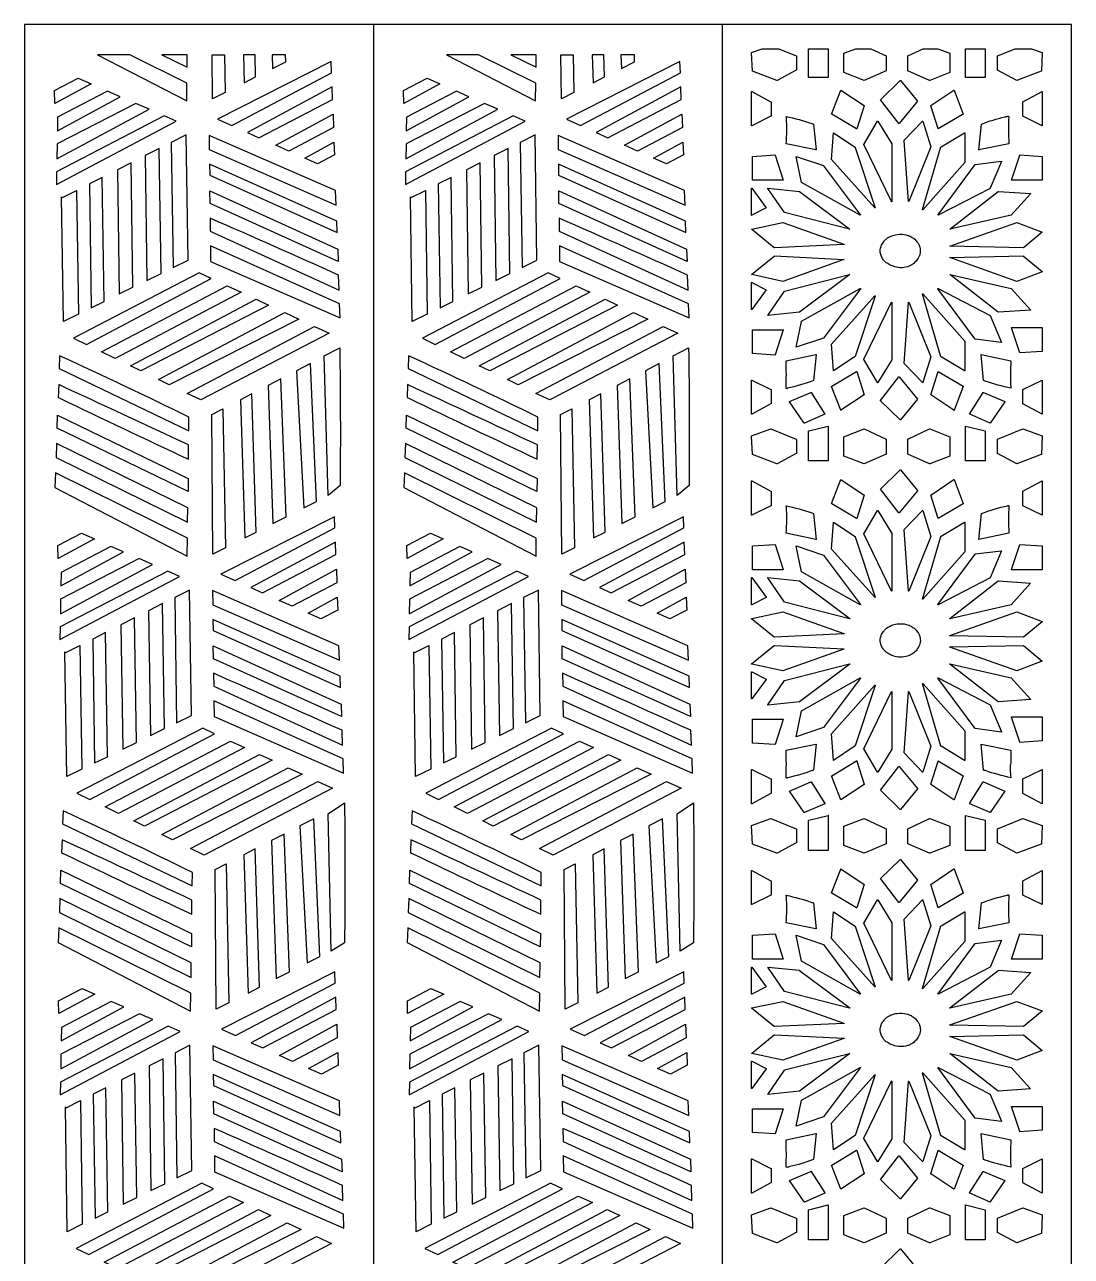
# Model space of a CAD drawing. Header units: millimetres. Extents: x -145 to 725, y -1000 to 1000.
# Drawn here: x -145 to 725, y -24 to 1000 of the extents above; entities that cross this region are included whole.
import ezdxf

# ---------------------------------------------------------------- set-up
doc = ezdxf.new("R2010")
doc.units = ezdxf.units.MM
doc.layers.add('Image', color=70, linetype='Continuous')

msp = doc.modelspace()

# ---------------------------------------------------------------- linework, layer by layer
at = {"layer": 'Image'}
for p, q in [((145, 1000), (145, -1000)), ((435, -1000), (435, 1000))]:
    msp.add_line(p, q, dxfattribs=at)
for points in [[(435, 1000), (145, 1000), (-145, 1000), (-145, -1000), (145, -1000), (435, -1000), (725, -1000), (725, 1000)], [(-84.5, 975), (-10.3, 936.6), (-10.1, 951.4), (-57.7, 975)], [(-30.9, 975), (-9.9, 964.7), (-9.8, 975)], [(10.8, 975), (21, 975), (21.6, 943.5), (11.1, 938.2)], [(36.8, 975), (37.6, 951.7), (47, 956.5), (46.5, 975)], [(60.6, 975), (61, 963.6), (72, 969.2), (71.8, 975)], [(205.5, 975), (279.7, 936.6), (279.9, 951.4), (232.3, 975)], [(259.1, 975), (280.1, 964.7), (280.2, 975)], [(300.8, 975), (311, 975), (311.6, 943.5), (301.1, 938.2)], [(326.8, 975), (327.6, 951.7), (337, 956.5), (336.5, 975)], [(350.6, 975), (351, 963.6), (362, 969.2), (361.8, 975)], [(459.2, 976.8), (459.2, 976.8)], [(496.5, 973.9), (496.5, 973.9)], [(536, 976.2), (536, 976.2)], [(624.1, 976.1), (624.1, 976.1)], [(663.6, 974), (663.6, 974)], [(700.8, 976.7), (700.8, 976.7)], [(110.1, 959.9), (109.7, 969.3), (15.4, 921.5), (27.1, 916.2)], [(400.1, 959.9), (399.7, 969.3), (305.4, 921.5), (317.1, 916.2)], [(-120.1, 945.3), (-100.5, 955.5), (-89.8, 950.9), (-119.9, 934.5)], [(169.9, 945.3), (189.5, 955.5), (200.2, 950.9), (170.1, 934.5)], [(459.9, 961.4), (459.9, 961.4)], [(480.3, 953.6), (480.3, 953.6)], [(535.9, 960.1), (535.9, 960.1)], [(589, 961.7), (589, 961.7)], [(624, 960.1), (624, 960.1)], [(679.6, 953.6), (679.6, 953.6)], [(700, 961.3), (700, 961.3)], [(-76.1, 944.7), (-117.6, 923.1), (-117.8, 911.8), (-65.7, 940.1)], [(49.7, 906), (110.8, 937.9), (110.5, 948.2), (40.1, 910.4)], [(213.9, 944.7), (172.4, 923.1), (172.2, 911.8), (224.3, 940.1)], [(339.7, 906), (400.8, 937.9), (400.5, 948.2), (330.1, 910.4)], [(-52.7, 934.4), (-118, 900.8), (-118.2, 888.5), (-41.6, 929.6)], [(237.3, 934.4), (172, 900.8), (171.8, 888.5), (248.4, 929.6)], [(-28.9, 924.1), (-118.4, 877.6), (-118.5, 867.1), (-19, 919.7)], [(74.5, 894.9), (63.7, 899.8), (111.3, 925.7), (111.7, 914.4)], [(261.1, 924.1), (171.6, 877.6), (171.5, 867.1), (271, 919.7)], [(364.5, 894.9), (353.7, 899.8), (401.3, 925.7), (401.7, 914.4)], [(-21.6, 798), (-9.2, 804.1), (-10.8, 908.3), (-23.2, 902)], [(113.9, 849.9), (113.4, 862.1), (8.4, 907.8), (8.5, 896.1)], [(112.5, 891.7), (98.5, 884.4), (87.8, 889.1), (112.1, 902.3)], [(268.4, 798), (280.8, 804.1), (279.2, 908.3), (266.8, 902)], [(403.9, 849.9), (403.4, 862.1), (298.4, 907.8), (298.5, 896.1)], [(402.5, 891.7), (388.5, 884.4), (377.8, 889.1), (402.1, 902.3)], [(-43.3, 787.4), (-31.6, 793.1), (-33.1, 897), (-44.8, 891.1)], [(246.7, 787.4), (258.4, 793.1), (256.9, 897), (245.2, 891.1)], [(-66.3, 776.1), (-55, 781.7), (-56.5, 885.2), (-67.8, 879.4)], [(8.7, 884), (8.8, 874.8), (114.7, 827.3), (114.4, 836.6)], [(223.7, 776.1), (235, 781.7), (233.5, 885.2), (222.2, 879.4)], [(298.7, 884), (298.8, 874.8), (404.7, 827.3), (404.4, 836.6)], [(-89.7, 764.6), (-79, 769.8), (-80.6, 873), (-91.2, 867.6)], [(200.3, 764.6), (211, 769.8), (209.4, 873), (198.8, 867.6)], [(-114.2, 856), (-101.8, 862.2), (-100.3, 759.4), (-112.8, 753.3), (-114.3, 856.9)], [(115.2, 813.4), (115.6, 803.1), (9.1, 851.2), (8.9, 861.9)], [(175.8, 856), (188.2, 862.2), (189.7, 759.4), (177.2, 753.3), (175.7, 856.9)], [(405.2, 813.4), (405.6, 803.1), (299.1, 851.2), (298.9, 861.9)], [(117.2, 756.2), (116.8, 767.9), (9.5, 816.2), (9.6, 803.2)], [(407.2, 756.2), (406.8, 767.9), (299.5, 816.2), (299.6, 803.2)], [(10.1, 789), (0.2, 793.6), (-104.3, 739.4), (-93.7, 734.2)], [(300.1, 789), (290.2, 793.6), (185.7, 739.4), (196.3, 734.2)], [(-81, 728), (23.3, 782.8), (34.9, 777.5), (-69.8, 722.6)], [(209, 728), (313.3, 782.8), (324.9, 777.5), (220.2, 722.6)], [(-57.1, 716.4), (47.4, 771.7), (57.7, 766.9), (-48.3, 712.2)], [(232.9, 716.4), (337.4, 771.7), (347.7, 766.9), (241.7, 712.2)], [(-33.7, 705.1), (71.2, 760.6), (82.9, 755.2), (-24.8, 700.7)], [(256.3, 705.1), (361.2, 760.6), (372.9, 755.2), (265.2, 700.7)], [(-10, 693.5), (95.8, 749.2), (108, 743.5), (1.4, 688)], [(280, 693.5), (385.8, 749.2), (398, 743.5), (291.4, 688)], [(87, 598.3), (97.5, 603.7), (92.5, 718.2), (81, 712.2)], [(377, 598.3), (387.5, 603.7), (382.5, 718.2), (371, 712.2)], [(68, 705.5), (57.4, 700.1), (61.4, 585.3), (72.4, 590.9)], [(358, 705.5), (347.4, 700.1), (351.4, 585.3), (362.4, 590.9)], [(37.9, 573.3), (47.4, 578.2), (43.9, 693.1), (34.3, 688.2)], [(327.9, 573.3), (337.4, 578.2), (333.9, 693.1), (324.3, 688.2)], [(-99.8, 681.7), (-99.7, 681.6)], [(21.9, 565.2), (11.5, 559.9), (10.5, 675.9), (19.8, 680.7)], [(190.2, 681.7), (190.3, 681.6)], [(311.9, 565.2), (301.5, 559.9), (300.5, 675.9), (309.8, 680.7)], [(-9.1, 622.8), (-9.2, 611.8), (-118, 664.5), (-117.6, 675.5)], [(280.9, 622.8), (280.8, 611.8), (172, 664.5), (172.4, 675.5)], [(-118.5, 651.9), (-118.9, 640.3), (-9.5, 586.3), (-9.4, 598.4)], [(171.5, 651.9), (171.1, 640.3), (280.5, 586.3), (280.6, 598.4)], [(-119.4, 627.5), (-119.8, 615.2), (-9.9, 558.2), (-9.7, 573.1)], [(170.6, 627.5), (170.2, 615.2), (280.1, 558.2), (280.3, 573.1)], [(112.9, 581.6), (112.5, 590.9), (18.2, 543.2), (29.9, 537.9)], [(402.9, 581.6), (402.5, 590.9), (308.2, 543.2), (319.9, 537.9)], [(-117.3, 567), (-97.6, 577.2), (-87, 572.5), (-117.1, 556.2)], [(172.7, 567), (192.4, 577.2), (203, 572.5), (172.9, 556.2)], [(-73.3, 566.3), (-114.7, 544.7), (-114.9, 533.5), (-62.9, 561.8)], [(52.6, 527.7), (113.7, 559.6), (113.3, 569.9), (42.9, 532.1)], [(216.7, 566.3), (175.3, 544.7), (175.1, 533.5), (227.1, 561.8)], [(342.6, 527.7), (403.7, 559.6), (403.3, 569.9), (332.9, 532.1)], [(-49.9, 556.1), (-115.1, 522.5), (-115.3, 510.2), (-38.8, 551.3)], [(240.1, 556.1), (174.9, 522.5), (174.7, 510.2), (251.2, 551.3)], [(-26, 545.7), (-115.5, 499.3), (-115.7, 488.8), (-16.2, 541.4)], [(77.3, 516.6), (66.5, 521.4), (114.1, 547.4), (114.5, 536.1)], [(264, 545.7), (174.5, 499.3), (174.3, 488.8), (273.8, 541.4)], [(367.3, 516.6), (356.5, 521.4), (404.1, 547.4), (404.5, 536.1)], [(-18.8, 419.7), (-6.4, 425.8), (-7.9, 530), (-20.3, 523.7)], [(116.8, 471.6), (116.2, 483.7), (11.2, 529.5), (11.3, 517.8)], [(115.3, 513.4), (101.3, 506.1), (90.7, 510.7), (114.9, 524)], [(271.2, 419.7), (283.6, 425.8), (282.1, 530), (269.7, 523.7)], [(406.8, 471.6), (406.2, 483.7), (301.2, 529.5), (301.3, 517.8)], [(405.3, 513.4), (391.3, 506.1), (380.7, 510.7), (404.9, 524)], [(-40.4, 409.1), (-28.7, 414.8), (-30.3, 518.7), (-42, 512.8)], [(249.6, 409.1), (261.3, 414.8), (259.7, 518.7), (248, 512.8)], [(-63.5, 397.8), (-52.1, 403.3), (-53.6, 506.9), (-65, 501.1)], [(11.5, 505.6), (11.6, 496.4), (117.6, 449), (117.2, 458.3)], [(226.5, 397.8), (237.9, 403.3), (236.4, 506.9), (225, 501.1)], [(301.5, 505.6), (301.6, 496.4), (407.6, 449), (407.2, 458.3)], [(-86.9, 386.3), (-76.2, 391.5), (-77.7, 494.7), (-88.4, 489.3)], [(203.1, 386.3), (213.8, 391.5), (212.3, 494.7), (201.6, 489.3)], [(-111.3, 477.7), (-99, 483.9), (-97.5, 381.1), (-110, 375), (-111.5, 478.6)], [(118, 435.1), (118.4, 424.8), (11.9, 472.9), (11.7, 483.5)], [(178.7, 477.7), (191, 483.9), (192.5, 381.1), (180, 375), (178.5, 478.6)], [(408, 435.1), (408.4, 424.8), (301.9, 472.9), (301.7, 483.5)], [(120.1, 377.9), (119.7, 389.6), (12.3, 437.9), (12.5, 424.9)], [(410.1, 377.9), (409.7, 389.6), (302.3, 437.9), (302.5, 424.9)], [(12.9, 410.6), (3, 415.2), (-101.5, 361.1), (-90.9, 355.9)], [(302.9, 410.6), (293, 415.2), (188.5, 361.1), (199.1, 355.9)], [(-78.1, 349.7), (26.1, 404.5), (37.7, 399.1), (-67, 344.3)], [(211.9, 349.7), (316.1, 404.5), (327.7, 399.1), (223, 344.3)], [(-54.2, 338.1), (50.2, 393.4), (60.6, 388.5), (-45.5, 333.8)], [(235.8, 338.1), (340.2, 393.4), (350.6, 388.5), (244.5, 333.8)], [(-30.9, 326.7), (74, 382.3), (85.7, 376.9), (-22, 322.4)], [(259.1, 326.7), (364, 382.3), (375.7, 376.9), (268, 322.4)], [(-7.1, 315.2), (98.6, 370.9), (110.8, 365.2), (4.2, 309.7)], [(282.9, 315.2), (388.6, 370.9), (400.8, 365.2), (294.2, 309.7)], [(89.8, 220), (100.4, 225.4), (95.3, 339.8), (83.8, 333.9)], [(379.8, 220), (390.4, 225.4), (385.3, 339.8), (373.8, 333.9)], [(70.8, 327.2), (60.2, 321.8), (64.2, 207), (75.2, 212.6)], [(360.8, 327.2), (350.2, 321.8), (354.2, 207), (365.2, 212.6)], [(40.7, 195), (50.2, 199.8), (46.7, 314.8), (37.2, 309.9)], [(330.7, 195), (340.2, 199.8), (336.7, 314.8), (327.2, 309.9)], [(-6.2, 244.5), (-6.4, 233.5), (-115.2, 286.2), (-114.8, 297.2)], [(-96.9, 303.4), (-96.8, 303.3)], [(24.8, 186.9), (14.3, 181.6), (13.3, 297.6), (22.6, 302.4)], [(283.8, 244.5), (283.6, 233.5), (174.8, 286.2), (175.2, 297.2)], [(193.1, 303.4), (193.2, 303.3)], [(314.8, 186.9), (304.3, 181.6), (303.3, 297.6), (312.6, 302.4)], [(-115.7, 273.6), (-116.1, 262), (-6.7, 208), (-6.6, 220.1)], [(174.3, 273.6), (173.9, 262), (283.3, 208), (283.4, 220.1)], [(-116.6, 249.1), (-117, 236.9), (-7.1, 179.9), (-6.9, 194.8)], [(173.4, 249.1), (173, 236.9), (282.9, 179.9), (283.1, 194.8)], [(113.2, 203.2), (112.9, 212.6), (18.5, 164.9), (30.3, 159.6)], [(403.2, 203.2), (402.9, 212.6), (308.5, 164.9), (320.3, 159.6)], [(-116.9, 188.6), (-97.3, 198.9), (-86.7, 194.2), (-116.7, 177.9)], [(173.1, 188.6), (192.7, 198.9), (203.3, 194.2), (173.3, 177.9)], [(-73, 188), (-114.4, 166.4), (-114.6, 155.2), (-62.5, 183.5)], [(52.9, 149.4), (114, 181.3), (113.7, 191.5), (43.3, 153.7)], [(217, 188), (175.6, 166.4), (175.4, 155.2), (227.5, 183.5)], [(342.9, 149.4), (404, 181.3), (403.7, 191.5), (333.3, 153.7)], [(-49.5, 177.8), (-114.8, 144.2), (-115, 131.9), (-38.4, 172.9)], [(240.5, 177.8), (175.2, 144.2), (175, 131.9), (251.6, 172.9)], [(-25.7, 167.4), (-115.2, 121), (-115.4, 110.5), (-15.8, 163.1)], [(77.6, 138.2), (66.9, 143.1), (114.4, 169.1), (114.8, 157.8)], [(264.3, 167.4), (174.8, 121), (174.6, 110.5), (274.2, 163.1)], [(367.6, 138.2), (356.9, 143.1), (404.4, 169.1), (404.8, 157.8)], [(-18.4, 41.4), (-6, 47.4), (-7.6, 151.7), (-20, 145.4)], [(117.1, 93.3), (116.6, 105.4), (11.5, 151.2), (11.7, 139.4)], [(115.6, 135.1), (101.7, 127.7), (91, 132.4), (115.3, 145.6)], [(271.6, 41.4), (284, 47.4), (282.4, 151.7), (270, 145.4)], [(407.1, 93.3), (406.6, 105.4), (301.5, 151.2), (301.7, 139.4)], [(405.6, 135.1), (391.7, 127.7), (381, 132.4), (405.3, 145.6)], [(-40.1, 30.8), (-28.4, 36.5), (-29.9, 140.4), (-41.6, 134.4)], [(249.9, 30.8), (261.6, 36.5), (260.1, 140.4), (248.4, 134.4)], [(-63.1, 19.5), (-51.8, 25), (-53.3, 128.5), (-64.6, 122.8)], [(11.8, 127.3), (12, 118.1), (117.9, 70.6), (117.6, 80)], [(226.9, 19.5), (238.2, 25), (236.7, 128.5), (225.4, 122.8)], [(301.8, 127.3), (302, 118.1), (407.9, 70.6), (407.6, 80)], [(-86.5, 8), (-75.9, 13.2), (-77.4, 116.3), (-88, 111)], [(203.5, 8), (214.1, 13.2), (212.6, 116.3), (202, 111)], [(-111, 99.3), (-98.6, 105.6), (-97.1, 2.8), (-109.6, -3.4), (-111.1, 100.3)], [(118.4, 56.8), (118.8, 46.5), (12.2, 94.6), (12.1, 105.2)], [(179, 99.3), (191.4, 105.6), (192.9, 2.8), (180.4, -3.4), (178.9, 100.3)], [(408.4, 56.8), (408.8, 46.5), (302.2, 94.6), (302.1, 105.2)], [(120.4, -0.5), (120, 11.2), (12.7, 59.6), (12.8, 46.5)], [(410.4, -0.5), (410, 11.2), (302.7, 59.6), (302.8, 46.5)], [(12.1, 32.3), (2.2, 36.9), (-102.3, -17.3), (-91.7, -22.4)], [(302.1, 32.3), (292.2, 36.9), (187.7, -17.3), (198.3, -22.4)], [(-79, -28.6), (25.2, 26.2), (36.9, 20.8), (-67.8, -34)], [(211, -28.6), (315.2, 26.2), (326.9, 20.8), (222.2, -34)], [(-55.1, -40.2), (49.3, 15), (59.7, 10.2), (-46.4, -44.5)], [(234.9, -40.2), (339.3, 15), (349.7, 10.2), (243.6, -44.5)], [(-31.8, -51.6), (73.2, 4), (84.8, -1.5), (-22.8, -55.9)], [(258.2, -51.6), (363.2, 4), (374.8, -1.5), (267.2, -55.9)], [(-8, -63.1), (97.7, -7.4), (110, -13.1), (3.3, -68.7)], [(282, -63.1), (387.7, -7.4), (400, -13.1), (293.3, -68.7)]]:
    msp.add_lwpolyline(points, close=True, dxfattribs=at)
for points in [[(480.3, 953.6), (460, 961.3, -0.319163), (459.9, 961.4), (459.2, 976.7, -0.301789), (459.2, 976.8), (468, 980), (481.8, 980), (496.4, 974, -0.324955), (496.5, 973.9), (496.5, 962.3, -0.263614), (496.4, 962.2), (480.4, 953.6)], [(506.7, 956.1, -0.278165), (506.6, 956.1, -0.126205), (506.6, 956.2), (506.6, 980), (523, 980), (523, 956.2, -0.361163), (522.9, 956.1)], [(571, 973.9), (571, 961.7, -0.277286), (571, 961.6), (552.8, 953.6), (552.7, 953.6), (536, 960.1, -0.331011), (535.9, 960.1), (535.9, 976.1, -0.284318), (536, 976.2), (545.9, 980), (558.3, 980), (571, 974)], [(571, 974, -0.048061), (571, 974, -0.047154), (571, 974, -0.049806), (571, 974, -0.056352), (571, 974, -0.079296), (571, 973.9), (571, 973.9)], [(589, 961.7), (589, 973.9, -0.269904), (589, 974), (601.7, 980), (614.1, 980), (624, 976.2, -0.331011), (624.1, 976.1), (624.1, 960.1, -0.284318), (624, 960.1), (607.3, 953.6), (607.2, 953.6), (589, 961.6)], [(637.1, 956.1, -0.278165), (637, 956.1, -0.126205), (637, 956.2), (637, 980), (653.4, 980), (653.4, 956.2, -0.361163), (653.3, 956.1)], [(663.5, 962.3), (663.5, 973.9, -0.281307), (663.6, 974), (678.2, 980), (692, 980), (700.8, 976.8, -0.351144), (700.8, 976.7), (700.1, 961.4, -0.275752), (700, 961.3), (679.7, 953.6), (679.6, 953.6), (663.6, 962.2)], [(566.3, 937.6), (582.8, 953.6, -0.435072), (582.9, 953.6), (597.2, 936.4, -0.364864), (597.2, 936.3), (581.8, 917.9, -0.459084), (581.7, 917.9), (566.3, 937.5, -0.385252)], [(663.6, 962.2, -0.045247), (663.6, 962.2, -0.047808), (663.5, 962.2, -0.05045), (663.5, 962.3, -0.056906), (663.5, 962.3, -0.070016), (663.5, 962.3)], [(475.4, 935.7), (475.4, 923.8, -0.268212), (475.3, 923.8), (459.3, 916, -0.341154), (459.2, 916, -0.208315), (459.2, 916.1), (459.2, 944.3, -0.390005), (459.3, 944.4, -0.076348), (459.3, 944.4), (475.3, 935.8, -0.291202)], [(533.5, 945.6), (552.8, 932.7, -0.354317), (552.8, 932.6), (546.7, 913.3, -0.435093), (546.5, 913.3), (525.8, 925.5, -0.388341), (525.7, 925.6), (533.3, 945.6, -0.443492)], [(635.1, 925.5), (614.4, 913.3, -0.363873), (614.3, 913.3, -0.100889), (614.2, 913.3), (608.1, 932.6, -0.319753), (608.1, 932.7), (627.4, 945.6, -0.360598), (627.5, 945.6, -0.105389), (627.6, 945.6), (635.2, 925.6, -0.353843)], [(684.6, 923.8), (684.6, 935.7, -0.26013), (684.7, 935.8), (700.7, 944.4, -0.337115), (700.8, 944.4, -0.224277), (700.8, 944.3), (700.8, 916.1, -0.389397), (700.7, 916, -0.065958), (700.7, 916), (684.7, 923.8, -0.306925)], [(487.9, 923.7, -0.031108), (509.2, 917.9, -0.002057), (510.6, 917.4, -0.321328), (510.7, 917.3), (512.8, 895.9, -0.393532), (512.7, 895.8), (512.7, 895.8), (488, 901, 0.042185), (488.1, 922.8, 0.137367)], [(672.9, 901), (648.2, 895.8, -0.367825), (648.1, 895.8, -0.158503), (648.1, 895.9), (650.2, 917.3, -0.03988), (669.8, 923.3, -0.004937), (672.3, 923.9, -0.195089), (672.8, 923.7, -0.104268), (672.9, 923.6, -0.254484), (672.9, 923.3, 0.013596), (673, 901.1, -0.334876)], [(564.1, 919.8), (575.7, 900.8, -0.140421), (575.8, 900.8), (575.8, 852.9, -0.776467), (575.5, 852.9), (552.6, 900.4, -0.249426), (552.6, 900.5), (563.9, 919.8, -0.544222)], [(589.7, 852.9), (586.1, 903.8, -0.213473), (586.1, 903.9), (601.4, 919.8, -0.58351), (601.6, 919.8), (601.6, 919.8), (608.1, 898.3, -0.171915), (608.1, 898.3), (589.9, 852.9, -0.542218), (589.7, 852.9, -0.146566)], [(527.3, 910), (545.2, 898.1, -0.168051), (545.2, 898), (561.9, 847.8, -0.688281), (561.7, 847.7), (525.7, 887.8, -0.204054), (525.7, 887.9), (527.2, 910, -0.51677)], [(601.3, 846.2), (616.6, 898.3, -0.189507), (616.7, 898.4), (636.3, 910, -0.454024), (636.5, 910, -0.118573), (636.5, 910), (636.5, 885.4, -0.183816), (636.5, 885.4), (601.5, 846.1, -0.553764), (601.3, 846.2, -0.20786)], [(459.9, 870.7), (459.9, 890.3, -0.348082), (460, 890.4), (478.5, 891.7, -0.326372), (478.7, 891.6), (478.7, 891.6), (485.6, 870.8, -0.377277), (485.5, 870.6, -0.057318), (485.5, 870.6), (460, 870.6, -0.333844), (459.9, 870.7, -0.087285)], [(675.2, 870.8), (682.1, 891.6, -0.303536), (682.2, 891.7), (700.7, 890.4, -0.267642), (700.8, 890.4, -0.120971), (700.8, 890.3), (700.8, 870.7, -0.355753), (700.7, 870.6), (700.7, 870.6), (675.3, 870.6, -0.335937), (675.2, 870.7, -0.179979)], [(549.4, 841.5), (500.7, 868.8, -0.22772), (500.6, 868.9), (496.3, 890.3, -0.488385), (496.4, 890.4), (519, 882.8, -0.151999), (519, 882.7), (549.6, 841.7, -0.49437), (549.5, 841.5, -0.128004)], [(614.1, 841.7), (645, 883.7, -0.198653), (645.1, 883.7), (666.9, 886.5, -0.407113), (667, 886.4, -0.162857), (667, 886.3), (657.6, 864, -0.16679), (657.5, 863.9), (614.2, 841.5, -0.46922), (614.1, 841.6, -0.288409)], [(471.2, 847.7), (459.3, 841.5, -0.355388), (459.2, 841.5, -0.237638), (459.2, 841.6), (459.2, 864, -0.365916), (459.3, 864.1, -0.27671), (459.4, 864), (471.2, 847.8, -0.438596)], [(499, 861.3), (540.8, 830, -0.597002), (540.8, 829.9, -0.107698), (540.7, 829.9), (486.5, 843.7, -0.190933), (486.5, 843.7), (472.6, 863.9, -0.542452), (472.7, 864.1), (472.7, 864.1), (498.9, 861.3, -0.134841)], [(664.4, 861.3), (690.9, 859.5, -0.515323), (691, 859.4, -0.116495), (691, 859.3), (675, 841.5, -0.15123), (674.9, 841.5), (624, 829.9, -0.466255), (623.9, 829.9, -0.271127), (623.9, 830), (664.3, 861.3, -0.179098)], [(9.2, 839.1), (9.3, 828.4), (116.4, 779.4), (116, 791.8, 0.002764)], [(299.2, 839.1), (299.3, 828.4), (406.4, 779.4), (406, 791.8, 0.002764)], [(485.1, 835.6), (536, 817.5, -0.788219), (536, 817.3), (536, 817.3), (478.2, 814.5, -0.188634), (478.1, 814.6), (459.2, 829.9, -0.609808), (459.3, 830.1), (485.1, 835.6, -0.137896)], [(685.1, 814.5), (624, 815.8, -0.559991), (623.9, 815.9, -0.218751), (624, 815.9), (679.6, 835.6, -0.175926), (679.7, 835.6), (700.8, 827.6, -0.612357), (700.8, 827.4), (685.2, 814.6, -0.173251)], [(582.8, 797.9, -0.068165), (576.8, 799.1, -0.018332), (575.2, 799.7, -0.056741), (571.8, 801.6, -0.023658), (570.5, 802.6, -0.064014), (568.5, 804.8, -0.041877), (567.7, 806.4, -0.07775), (566.4, 809.7, -0.133544), (566.8, 815.7, -0.025756), (567.3, 816.8, -0.061012), (569.3, 819.9, -0.044453), (571.4, 822, -0.072767), (575.3, 824.3, -0.06443), (580.2, 825.6, -0.092176), (587.8, 825.2, -0.035694), (590.1, 824.4, -0.058051), (593.3, 822.7, -0.036229), (594.8, 821.6, -0.061687), (597.2, 818.8, -0.044168), (598.4, 816.8, -0.08405), (599.4, 813, -0.113781), (598.8, 807.9, -0.022101), (598.3, 806.9, -0.070272), (595.9, 803.3, -0.023478), (594.7, 802.2, -0.071074), (591.4, 799.8, -0.042337), (588.8, 798.8, -0.075667)], [(478.2, 807.7), (536, 804.9, -0.563864), (536.1, 804.8, -0.208401), (536, 804.7), (485.1, 786.6, -0.137808), (485.1, 786.6), (459.3, 792.2, -0.69256), (459.2, 792.3), (478.1, 807.6, -0.178487)], [(679.6, 786.6), (624, 806.3, -0.789034), (624, 806.4), (624, 806.4), (685.1, 807.7, -0.184087), (685.2, 807.6), (700.8, 794.8, -0.562993), (700.8, 794.6), (679.7, 786.6, -0.175567)], [(472.6, 758.3), (486.5, 778.5, -0.174424), (486.5, 778.5), (540.7, 792.3, -0.467644), (540.8, 792.3, -0.281396), (540.8, 792.2), (499, 760.9, -0.134059), (498.9, 760.9), (472.7, 758.1, -0.493192), (472.6, 758.2, -0.142088)], [(664.3, 760.9), (623.9, 792.2, -0.589798), (624, 792.3, -0.101883), (624, 792.3), (674.9, 780.7, -0.16203), (675, 780.7), (691, 762.9, -0.563857), (690.9, 762.7), (690.9, 762.7), (664.4, 760.9, -0.186951)], [(471.2, 779.5), (459.4, 763.2, -0.449434), (459.2, 763.2, -0.236569), (459.2, 763.3), (459.2, 785.7, -0.35362), (459.3, 785.8, -0.115889), (459.3, 785.7), (471.2, 779.6, -0.489108)], [(519, 739.4), (496.4, 731.8, -0.398415), (496.3, 731.8, -0.165448), (496.3, 731.9), (500.6, 753.3, -0.210051), (500.7, 753.4), (549.4, 780.7, -0.489452), (549.6, 780.6, -0.283356), (549.6, 780.5), (519, 739.5, -0.15133)], [(614.2, 780.7), (657.5, 758.3, -0.184005), (657.6, 758.3), (667, 735.9, -0.463848), (666.9, 735.7), (666.9, 735.7), (645.1, 738.5, -0.210212), (645, 738.6), (614.1, 780.5, -0.488861), (614.2, 780.7, -0.151499)], [(545.2, 724.1), (527.3, 712.2, -0.435981), (527.2, 712.2), (527.2, 712.2), (525.7, 734.3, -0.203097), (525.7, 734.4), (561.7, 774.5, -0.542639), (561.9, 774.5, -0.222525), (561.9, 774.4), (545.2, 724.2, -0.164766)], [(575.7, 721.4), (564.1, 702.4, -0.546928), (563.9, 702.4), (552.6, 721.7, -0.251812), (552.6, 721.8), (575.5, 769.3, -0.547032), (575.7, 769.3, -0.140992), (575.8, 769.3), (575.8, 721.4, -0.136754)], [(601.4, 702.4), (586.1, 718.3, -0.220154), (586.1, 718.4), (589.7, 769.3, -0.799484), (589.9, 769.3), (608.1, 723.9, -0.172409), (608.1, 723.9), (601.6, 702.4, -0.524674)], [(616.6, 723.9), (601.3, 776, -0.686974), (601.5, 776.1), (636.5, 736.8, -0.186194), (636.5, 736.8), (636.5, 712.2, -0.512393), (636.3, 712.2), (616.7, 723.8, -0.19074)], [(682.1, 727.2), (675.2, 748.1, -0.377277), (675.2, 748.2, -0.057317), (675.3, 748.2), (700.7, 748.2, -0.333845), (700.8, 748.1, -0.087285), (700.8, 748.1), (700.8, 728.5, -0.348081), (700.7, 728.4), (682.2, 727.2, -0.326372), (682.1, 727.2)], [(485.6, 746.2), (478.7, 725.4, -0.303535), (478.5, 725.3), (460, 726.5, -0.267641), (459.9, 726.6, -0.120972), (459.9, 726.6), (459.9, 746.3, -0.355753), (460, 746.4), (460, 746.4), (485.5, 746.4, -0.335937), (485.6, 746.3, -0.179979)], [(116.9, 731.3, -0.005959), (117.2, 616.9), (107.4, 608.7), (103.9, 724.6)], [(406.9, 731.3, -0.005959), (407.2, 616.9), (397.4, 608.7), (393.9, 724.6)], [(-115.9, 724.7), (-116.2, 714.1), (-8.5, 662.4), (-8.4, 673.7, 0.007108)], [(174.1, 724.7), (173.8, 714.1), (281.5, 662.4), (281.6, 673.7, 0.007108)], [(488, 720.5), (512.7, 725.7, -0.369619), (512.8, 725.7, -0.157008), (512.8, 725.6), (510.7, 704.1, -0.039301), (488.9, 697.7), (488.9, 697.7, -0.214847), (488.5, 697.4, -0.191852), (488, 697.5, -0.151675), (487.9, 697.7, 0.017088), (487.9, 720.4, -0.334671)], [(674.8, 697.8, -0.031047), (653.4, 703.6, -0.001987), (652.1, 704.1, -0.321323), (652.1, 704.1), (649.9, 725.6, -0.393552), (650, 725.7), (650, 725.7), (674.8, 720.5, 0.040599), (674.7, 698.6, 0.122108)], [(546.7, 711.6), (552.8, 692.3, -0.319754), (552.8, 692.2), (533.5, 679.4, -0.360598), (533.4, 679.4, -0.105387), (533.3, 679.4), (525.7, 699.3, -0.353842), (525.8, 699.4), (546.5, 711.7, -0.363873), (546.6, 711.7, -0.100891)], [(566.3, 687.5), (581.7, 707.1, -0.456141), (581.8, 707.1), (597.2, 688.7, -0.365015), (597.2, 688.6), (582.9, 671.4, -0.424435), (582.8, 671.4), (566.3, 687.3, -0.3941)], [(627.4, 679.4), (608.1, 692.2, -0.354318), (608.1, 692.3), (614.2, 711.6, -0.435095), (614.4, 711.7), (635.1, 699.4, -0.38834), (635.2, 699.3), (627.6, 679.4, -0.443489)], [(-115.7, 689.4, 0.003194), (-8.9, 638.8), (-8.7, 650.6, 0.000869), (-116.7, 700.8), (-117.1, 690.1)], [(174.3, 689.4, 0.003194), (281.1, 638.8), (281.3, 650.6, 0.000869), (173.3, 700.8), (172.9, 690.1)], [(475.4, 696.7), (475.4, 684.8, -0.26013), (475.3, 684.8), (459.3, 676.2, -0.337115), (459.2, 676.2, -0.224277), (459.2, 676.3), (459.2, 704.5, -0.389397), (459.3, 704.6, -0.065958), (459.3, 704.5), (475.3, 696.8, -0.306925)], [(684.6, 684.8), (684.6, 696.7, -0.268212), (684.7, 696.8), (700.7, 704.5, -0.341154), (700.8, 704.5, -0.208315), (700.8, 704.5), (700.8, 676.3, -0.390005), (700.7, 676.2, -0.076348), (700.7, 676.2), (684.7, 684.8, -0.291202)], [(508.7, 694.2), (520, 676.3, -0.43988), (520, 676.2), (503.1, 668.8, -0.320783), (502.9, 668.8), (502.9, 668.8), (490.7, 686.5, -0.447473), (490.8, 686.6), (490.8, 686.6), (508.5, 694.2, -0.32152), (508.6, 694.2)], [(640.4, 676.3), (651.8, 694.2, -0.34417), (652, 694.2), (669.7, 686.6, -0.413927), (669.7, 686.5, -0.07516), (669.7, 686.5), (657.5, 668.8, -0.337967), (657.4, 668.8), (640.5, 676.2, -0.413893), (640.4, 676.3)], [(506.6, 637.4), (506.6, 662.3, -0.313957), (506.7, 662.4), (522.9, 666.3, -0.371407), (523, 666.3, -0.132813), (523, 666.3), (523, 637.4, -0.355886), (522.9, 637.3), (506.7, 637.3, -0.312028), (506.6, 637.4, -0.103796)], [(637.1, 666.3), (653.3, 662.4, -0.338746), (653.4, 662.3), (653.4, 662.3), (653.4, 637.4, -0.355888), (653.3, 637.3), (637.1, 637.3, -0.312009), (637, 637.4, -0.103813), (637, 637.4), (637, 666.3, -0.394029), (637.1, 666.3)], [(475.3, 663.9), (496.4, 655.3, -0.328432), (496.5, 655.2), (496.5, 643.6, -0.263614), (496.4, 643.5), (480.4, 634.9, -0.214637), (480.3, 634.9), (460, 642.6, -0.322823), (459.9, 642.6), (459.2, 658, -0.309298), (459.2, 658.1), (475.2, 663.9, -0.185215)], [(552.7, 634.9), (536, 641.3, -0.333557), (535.9, 641.4), (535.9, 657.4, -0.290236), (536, 657.5), (552.7, 663.9, -0.203521), (552.8, 663.9), (571, 655.3, -0.310421), (571, 655.2), (571, 643, -0.277557), (571, 642.9), (552.8, 634.9, -0.195534)], [(624.1, 657.4), (624.1, 641.4, -0.290236), (624, 641.3), (607.3, 634.9, -0.196401), (607.2, 634.9), (589, 642.9, -0.320509), (589, 643), (589, 655.2, -0.269905), (589, 655.3), (607.2, 663.9, -0.202155), (607.3, 663.9), (624, 657.5, -0.333557)], [(700, 642.6), (679.7, 634.9, -0.217911), (679.6, 634.9), (663.6, 643.5, -0.289603), (663.5, 643.6), (663.5, 655.2, -0.284943), (663.6, 655.3), (684.7, 663.9, -0.184502), (684.8, 663.9), (700.8, 658.1, -0.352308), (700.8, 658), (700.1, 642.6, -0.278825)], [(566.3, 613.9), (582.8, 629.8, -0.435072), (582.9, 629.8), (597.2, 612.7, -0.364864), (597.2, 612.5), (581.8, 594.2, -0.459083), (581.7, 594.2), (566.3, 613.8, -0.385253)], [(475.4, 612), (475.4, 600.1, -0.268212), (475.3, 600), (459.3, 592.3, -0.341154), (459.2, 592.3, -0.208315), (459.2, 592.4), (459.2, 620.6, -0.390005), (459.3, 620.7, -0.076347), (459.3, 620.7), (475.3, 612.1, -0.291202)], [(533.5, 621.9), (552.8, 609, -0.354317), (552.8, 608.9), (546.7, 589.6, -0.435093), (546.5, 589.5), (525.8, 601.8, -0.388342), (525.7, 601.9), (533.3, 621.8, -0.443491)], [(635.1, 601.8), (614.4, 589.5, -0.363873), (614.3, 589.6, -0.100889), (614.2, 589.6), (608.1, 608.9, -0.319753), (608.1, 609), (627.4, 621.9, -0.360597), (627.5, 621.9, -0.105389), (627.6, 621.8), (635.2, 601.9, -0.353843)], [(684.6, 600.1), (684.6, 612, -0.26013), (684.7, 612.1), (700.7, 620.7, -0.337115), (700.8, 620.6, -0.224277), (700.8, 620.6), (700.8, 592.4, -0.389397), (700.7, 592.3, -0.065958), (700.7, 592.3), (684.7, 600, -0.306925)], [(487.9, 600, -0.031047), (509.3, 594.1, -0.001988), (510.6, 593.7, -0.321287), (510.7, 593.6), (512.8, 572.1, -0.393551), (512.7, 572), (512.7, 572), (488, 577.3, 0.040598), (488.1, 599.2, 0.122148)], [(564.1, 596.1), (575.7, 577.1, -0.140421), (575.8, 577), (575.8, 529.2, -0.776467), (575.5, 529.2), (552.6, 576.7, -0.249426), (552.6, 576.8), (563.9, 596.1, -0.544222)], [(589.7, 529.2), (586.1, 580.1, -0.213473), (586.1, 580.2), (601.4, 596.1, -0.58351), (601.6, 596.1), (601.6, 596.1), (608.1, 574.6, -0.171915), (608.1, 574.6), (589.9, 529.2, -0.542218), (589.7, 529.2, -0.146566)], [(672.9, 577.3), (648.2, 572, -0.369619), (648.1, 572.1, -0.157009), (648.1, 572.1), (650.2, 593.6, -0.039301), (672, 600.1), (672, 600.1, -0.214847), (672.4, 600.4, -0.191851), (672.9, 600.2, -0.151676), (673, 600.1, 0.017088), (673, 577.4, -0.334655)], [(527.3, 586.3), (545.2, 574.4, -0.168051), (545.2, 574.3), (561.9, 524, -0.688281), (561.7, 524), (525.7, 564.1, -0.204054), (525.7, 564.2), (527.2, 586.2, -0.51677)], [(601.3, 522.5), (616.6, 574.6, -0.189507), (616.7, 574.7), (636.3, 586.3, -0.454024), (636.5, 586.3, -0.118573), (636.5, 586.2), (636.5, 561.7, -0.183816), (636.5, 561.7), (601.5, 522.4, -0.553764), (601.3, 522.4, -0.20786)], [(459.9, 547), (459.9, 566.6, -0.348082), (460, 566.7), (478.5, 567.9, -0.326372), (478.7, 567.9), (478.7, 567.9), (485.6, 547, -0.377277), (485.5, 546.9, -0.057318), (485.5, 546.9), (460, 546.9, -0.333844), (459.9, 547, -0.087285)], [(549.4, 517.8), (500.7, 545.1, -0.22772), (500.6, 545.1), (496.3, 566.6, -0.488385), (496.4, 566.7), (519, 559, -0.152), (519, 559), (549.6, 517.9, -0.494369), (549.5, 517.8, -0.128005)], [(675.2, 547), (682.1, 567.9, -0.303537), (682.2, 567.9), (700.7, 566.7, -0.267642), (700.8, 566.7, -0.12097), (700.8, 566.6), (700.8, 547, -0.355753), (700.7, 546.9), (700.7, 546.9), (675.3, 546.9, -0.335937), (675.2, 547, -0.179979)], [(614.1, 517.9), (645, 559.9, -0.198653), (645.1, 560), (666.9, 562.7, -0.407113), (667, 562.7, -0.162856), (667, 562.6), (657.6, 540.2, -0.16679), (657.5, 540.2), (614.2, 517.8, -0.46922), (614.1, 517.8, -0.288409)], [(471.2, 523.9), (459.3, 517.8, -0.355387), (459.2, 517.8, -0.237636), (459.2, 517.9), (459.2, 540.3, -0.365915), (459.3, 540.4, -0.27671), (459.4, 540.3), (471.2, 524.1, -0.438598)], [(499, 537.6), (540.8, 506.3, -0.597002), (540.8, 506.1, -0.107699), (540.7, 506.1), (486.5, 519.9, -0.190932), (486.5, 520), (472.6, 540.2, -0.542452), (472.7, 540.4), (472.7, 540.4), (498.9, 537.6, -0.134841)], [(664.4, 537.6), (690.9, 535.8, -0.515323), (691, 535.6, -0.116496), (691, 535.6), (675, 517.8, -0.15123), (674.9, 517.8), (624, 506.1, -0.466255), (623.9, 506.2, -0.271128), (623.9, 506.3), (664.3, 537.6, -0.179097)], [(485.1, 511.8), (536, 493.8, -0.788219), (536, 493.6), (536, 493.6), (478.2, 490.8, -0.188634), (478.1, 490.8), (459.2, 506.2, -0.609808), (459.3, 506.3), (485.1, 511.8, -0.137896)], [(582.8, 474.2, -0.068165), (576.8, 475.3, -0.018332), (575.2, 476, -0.056741), (571.8, 477.8, -0.023658), (570.5, 478.9, -0.064014), (568.5, 481.1, -0.041877), (567.7, 482.6, -0.07775), (566.4, 486, -0.133544), (566.8, 491.9, -0.025756), (567.3, 493.1, -0.061011), (569.3, 496.2, -0.044453), (571.4, 498.2, -0.072767), (575.3, 500.6, -0.06443), (580.2, 501.9, -0.092176), (587.8, 501.4, -0.035694), (590.1, 500.7, -0.058051), (593.3, 499, -0.036229), (594.8, 497.9, -0.061687), (597.2, 495.1, -0.044168), (598.4, 493, -0.08405), (599.4, 489.3, -0.113781), (598.8, 484.1, -0.022101), (598.3, 483.2, -0.070272), (595.9, 479.6, -0.023478), (594.7, 478.5, -0.071074), (591.4, 476.1, -0.042337), (588.8, 475.1, -0.075667)], [(685.1, 490.8), (624, 492, -0.559991), (623.9, 492.2, -0.218751), (624, 492.2), (679.6, 511.8, -0.175925), (679.7, 511.8), (700.8, 503.9, -0.612357), (700.8, 503.7), (685.2, 490.8, -0.173252)], [(478.2, 483.9), (536, 481.2, -0.563864), (536.1, 481.1, -0.2084), (536, 481), (485.1, 462.9, -0.137807), (485.1, 462.9), (459.3, 468.4, -0.69256), (459.2, 468.6), (478.1, 483.9, -0.178487)], [(679.6, 462.9), (624, 482.5, -0.789035), (624, 482.7), (624, 482.7), (685.1, 483.9, -0.184088), (685.2, 483.9), (700.8, 471, -0.562993), (700.8, 470.9), (679.7, 462.9, -0.175566)], [(12, 460.8), (12.2, 450.1), (119.2, 401.1), (118.8, 413.4, 0.002764)], [(302, 460.8), (302.2, 450.1), (409.2, 401.1), (408.8, 413.4, 0.002764)], [(471.2, 455.7), (459.4, 439.5, -0.449433), (459.2, 439.5, -0.23657), (459.2, 439.6), (459.2, 461.9, -0.35362), (459.3, 462, -0.11589), (459.3, 462), (471.2, 455.9, -0.489108)], [(472.6, 434.5), (486.5, 454.8, -0.174423), (486.5, 454.8), (540.7, 468.6, -0.467643), (540.8, 468.5, -0.281397), (540.8, 468.5), (499, 437.2, -0.134059), (498.9, 437.2), (472.7, 434.4, -0.493192), (472.6, 434.5, -0.142089)], [(664.3, 437.2), (623.9, 468.5, -0.589798), (624, 468.6, -0.101883), (624, 468.6), (674.9, 457, -0.162034), (675, 456.9), (691, 439.2, -0.563857), (690.9, 439), (690.9, 439), (664.4, 437.2, -0.186951)], [(519, 415.7), (496.4, 408, -0.398415), (496.3, 408.1, -0.165449), (496.3, 408.1), (500.6, 429.6, -0.210051), (500.7, 429.7), (549.4, 457, -0.489451), (549.6, 456.9, -0.283357), (549.6, 456.8), (519, 415.7, -0.15133)], [(545.2, 400.4), (527.3, 388.4, -0.435982), (527.2, 388.5), (527.2, 388.5), (525.7, 410.6, -0.203097), (525.7, 410.6), (561.7, 450.8, -0.542639), (561.9, 450.8, -0.222525), (561.9, 450.7), (545.2, 400.4, -0.164767)], [(616.6, 400.1), (601.3, 452.3, -0.686973), (601.5, 452.3), (636.5, 413.1, -0.186194), (636.5, 413), (636.5, 388.5, -0.512392), (636.3, 388.4), (616.7, 400.1, -0.19074)], [(614.2, 457), (657.5, 434.6, -0.184006), (657.6, 434.5), (667, 412.1, -0.463848), (666.9, 412), (666.9, 412), (645.1, 414.8, -0.210212), (645, 414.8), (614.1, 456.8, -0.488861), (614.2, 457, -0.151499)], [(575.7, 397.7), (564.1, 378.7, -0.546929), (563.9, 378.7), (552.6, 398, -0.251812), (552.6, 398.1), (575.5, 445.6, -0.547032), (575.7, 445.6, -0.140992), (575.8, 445.5), (575.8, 397.7, -0.136754)], [(601.4, 378.6), (586.1, 394.6, -0.220153), (586.1, 394.6), (589.7, 445.5, -0.799484), (589.9, 445.6), (608.1, 400.2, -0.172409), (608.1, 400.1), (601.6, 378.7, -0.524675)], [(485.6, 422.5), (478.7, 401.7, -0.303537), (478.5, 401.6), (460, 402.8, -0.267642), (459.9, 402.9, -0.12097), (459.9, 402.9), (459.9, 422.5, -0.355753), (460, 422.6), (460, 422.6), (485.5, 422.6, -0.335937), (485.6, 422.6, -0.179979)], [(682.1, 403.5), (675.2, 424.4, -0.377277), (675.2, 424.5, -0.057317), (675.3, 424.5), (700.7, 424.5, -0.333845), (700.8, 424.4, -0.087285), (700.8, 424.4), (700.8, 404.8, -0.348082), (700.7, 404.7), (682.2, 403.4, -0.326372), (682.1, 403.5)], [(488, 396.8), (512.7, 402, -0.36962), (512.8, 401.9, -0.157008), (512.8, 401.9), (510.7, 380.4, -0.039301), (488.9, 373.9), (488.9, 373.9, -0.214848), (488.5, 373.7, -0.191852), (488, 373.8, -0.151675), (487.9, 374, 0.017088), (487.9, 396.7, -0.334686)], [(674.8, 374, -0.031101), (653.5, 379.9, -0.002049), (652.1, 380.3, -0.321321), (652.1, 380.4), (649.9, 401.9, -0.393536), (650, 402), (650, 402), (674.8, 396.8, -0.001825), (674.6, 386.9), (674.6, 386.9, 0.078628), (674.7, 374.3, 0.069553)], [(475.4, 373), (475.4, 361.1, -0.26013), (475.3, 361), (459.3, 352.4, -0.337115), (459.2, 352.5, -0.224277), (459.2, 352.5), (459.2, 380.7, -0.389397), (459.3, 380.8, -0.065958), (459.3, 380.8), (475.3, 373.1, -0.306925)], [(546.7, 387.9), (552.8, 368.6, -0.319754), (552.8, 368.5), (533.5, 355.6, -0.360598), (533.4, 355.6, -0.105387), (533.3, 355.7), (525.7, 375.6, -0.353842), (525.8, 375.7), (546.5, 388, -0.363873), (546.6, 388, -0.100891)], [(566.3, 363.7), (581.7, 383.4, -0.456141), (581.8, 383.4), (597.2, 365, -0.365016), (597.2, 364.9), (582.9, 347.7, -0.424435), (582.8, 347.7), (566.3, 363.6, -0.394101)], [(627.4, 355.6), (608.1, 368.5, -0.354318), (608.1, 368.6), (614.2, 387.9, -0.435095), (614.4, 388), (635.1, 375.7, -0.38834), (635.2, 375.6), (627.6, 355.7, -0.443489)], [(684.6, 361.1), (684.6, 373, -0.268212), (684.7, 373.1), (700.7, 380.8, -0.341154), (700.8, 380.8, -0.208315), (700.8, 380.7), (700.8, 352.5, -0.390005), (700.7, 352.4, -0.076348), (700.7, 352.4), (684.7, 361, -0.291202)], [(508.7, 370.5), (520, 352.6, -0.43988), (520, 352.4), (503.1, 345, -0.320783), (502.9, 345.1), (502.9, 345.1), (490.7, 362.8, -0.447473), (490.8, 362.9), (490.8, 362.9), (508.5, 370.5, -0.32152), (508.6, 370.5)], [(640.4, 352.6), (651.8, 370.5, -0.34417), (652, 370.5), (669.7, 362.9, -0.413927), (669.7, 362.8, -0.07516), (669.7, 362.8), (657.5, 345.1, -0.337967), (657.4, 345), (640.5, 352.4, -0.413893), (640.4, 352.6)], [(120.9, 353, -0.005959), (120.9, 236.8), (109.9, 229.8), (107.4, 344.1)], [(410.9, 353, -0.005959), (410.9, 236.8), (399.9, 229.8), (397.4, 344.1)], [(-113, 346.4), (-113.4, 335.8), (-5.7, 284), (-5.6, 295.3, 0.007108)], [(177, 346.4), (176.6, 335.8), (284.3, 284), (284.4, 295.3, 0.007108)], [(475.3, 340.2), (496.4, 331.6, -0.328431), (496.5, 331.5), (496.5, 319.8, -0.263614), (496.4, 319.8), (480.4, 311.2, -0.214637), (480.3, 311.2), (460, 318.8, -0.322823), (459.9, 318.9), (459.2, 334.2, -0.309297), (459.2, 334.3), (475.2, 340.2, -0.185217)], [(506.6, 313.7), (506.6, 338.5, -0.313956), (506.7, 338.6), (522.9, 342.6, -0.371406), (523, 342.6, -0.132815), (523, 342.5), (523, 313.7, -0.355886), (522.9, 313.6), (506.7, 313.6, -0.312028), (506.6, 313.7, -0.103796)], [(552.7, 311.2), (536, 317.6, -0.333557), (535.9, 317.7), (535.9, 333.6, -0.290236), (536, 333.7), (552.7, 340.2, -0.203522), (552.8, 340.2), (571, 331.6, -0.31042), (571, 331.5), (571, 319.2, -0.277558), (571, 319.1), (552.8, 311.2, -0.195533)], [(624.1, 333.6), (624.1, 317.7, -0.290236), (624, 317.6), (607.3, 311.2, -0.1964), (607.2, 311.2), (589, 319.1, -0.320511), (589, 319.2), (589, 331.5, -0.269904), (589, 331.6), (607.2, 340.2, -0.202156), (607.3, 340.2), (624, 333.7, -0.333557)], [(637.1, 342.6), (653.3, 338.6, -0.338747), (653.4, 338.5), (653.4, 338.5), (653.4, 313.7, -0.355888), (653.3, 313.6), (637.1, 313.6, -0.312009), (637, 313.7, -0.103813), (637, 313.7), (637, 342.5, -0.394029), (637.1, 342.6)], [(700, 318.8), (679.7, 311.2, -0.21791), (679.6, 311.2), (663.6, 319.8, -0.289603), (663.5, 319.8), (663.5, 331.5, -0.284942), (663.6, 331.6), (684.7, 340.2, -0.184504), (684.8, 340.2), (700.8, 334.3, -0.352307), (700.8, 334.2), (700.1, 318.9, -0.278825)], [(-112.9, 311.1, 0.003194), (-6, 260.5), (-5.9, 272.3, 0.000869), (-113.9, 322.5), (-114.3, 311.8)], [(177.1, 311.1, 0.003194), (284, 260.5), (284.1, 272.3, 0.000869), (176.1, 322.5), (175.7, 311.8)], [(475.4, 288.3), (475.4, 276.4, -0.268212), (475.3, 276.3), (459.3, 268.6, -0.341154), (459.2, 268.6, -0.208315), (459.2, 268.6), (459.2, 296.8, -0.390005), (459.3, 296.9, -0.076348), (459.3, 296.9), (475.3, 288.3, -0.291202)], [(533.5, 298.2), (552.8, 285.3, -0.354317), (552.8, 285.2), (546.7, 265.9, -0.435093), (546.5, 265.8), (525.8, 278.1, -0.388342), (525.7, 278.2), (533.3, 298.1, -0.443492)], [(566.3, 290.2), (582.8, 306.1, -0.435073), (582.9, 306.1), (597.2, 288.9, -0.364863), (597.2, 288.8), (581.8, 270.4, -0.459084), (581.7, 270.4), (566.3, 290.1, -0.385252)], [(635.1, 278.1), (614.4, 265.8, -0.363873), (614.3, 265.8, -0.100889), (614.2, 265.9), (608.1, 285.2, -0.319753), (608.1, 285.3), (627.4, 298.2, -0.360597), (627.5, 298.1, -0.10539), (627.6, 298.1), (635.2, 278.2, -0.353843)], [(684.6, 276.4), (684.6, 288.3, -0.26013), (684.7, 288.3), (700.7, 296.9, -0.337115), (700.8, 296.9, -0.224277), (700.8, 296.8), (700.8, 268.6, -0.389397), (700.7, 268.6, -0.065958), (700.7, 268.6), (684.7, 276.3, -0.306925)], [(672.9, 253.5), (648.2, 248.3, -0.369618), (648.1, 248.4, -0.15701), (648.1, 248.4), (650.2, 269.9, -0.039301), (672, 276.4), (672, 276.4, -0.214847), (672.4, 276.6, -0.191851), (672.9, 276.5, -0.151675), (673, 276.3, 0.017088), (673, 253.6, -0.334668)], [(487.9, 276.3, -0.031109), (509.2, 270.4, -0.002058), (510.6, 270, -0.321285), (510.7, 269.9), (512.8, 248.4, -0.393532), (512.7, 248.3), (512.7, 248.3), (488, 253.5, 0.042186), (488.1, 275.3, 0.1374)], [(564.1, 272.4), (575.7, 253.4, -0.140421), (575.8, 253.3), (575.8, 205.5, -0.776468), (575.5, 205.5), (552.6, 253, -0.249426), (552.6, 253.1), (563.9, 272.4, -0.544222)], [(589.7, 205.5), (586.1, 256.4, -0.213473), (586.1, 256.4), (601.4, 272.4, -0.583511), (601.6, 272.3), (601.6, 272.3), (608.1, 250.9, -0.171915), (608.1, 250.8), (589.9, 205.5, -0.542218), (589.7, 205.4, -0.146566)], [(527.3, 262.6), (545.2, 250.6, -0.168051), (545.2, 250.6), (561.9, 200.3, -0.688281), (561.7, 200.2), (525.7, 240.4, -0.204054), (525.7, 240.4), (527.2, 262.5, -0.51677)], [(601.3, 198.8), (616.6, 250.9, -0.189507), (616.7, 250.9), (636.3, 262.6, -0.454024), (636.5, 262.6, -0.118573), (636.5, 262.5), (636.5, 238, -0.183816), (636.5, 237.9), (601.5, 198.7, -0.553764), (601.3, 198.7, -0.20786)], [(459.9, 223.3), (459.9, 242.9, -0.348081), (460, 243), (478.5, 244.2, -0.326372), (478.7, 244.2), (478.7, 244.1), (485.6, 223.3, -0.377277), (485.5, 223.2, -0.057317), (485.5, 223.2), (460, 223.2, -0.333844), (459.9, 223.2, -0.087285)], [(549.4, 194.1), (500.7, 221.4, -0.22772), (500.6, 221.4), (496.3, 242.9, -0.488385), (496.4, 243), (519, 235.3, -0.152), (519, 235.3), (549.6, 194.2, -0.494369), (549.5, 194.1, -0.128005)], [(614.1, 194.2), (645, 236.2, -0.198653), (645.1, 236.2), (666.9, 239, -0.407113), (667, 238.9, -0.162856), (667, 238.9), (657.6, 216.5, -0.166789), (657.5, 216.4), (614.2, 194.1, -0.46922), (614.1, 194.1, -0.28841)], [(675.2, 223.3), (682.1, 244.1, -0.303537), (682.2, 244.2), (700.7, 243, -0.267642), (700.8, 242.9, -0.12097), (700.8, 242.9), (700.8, 223.3, -0.355753), (700.7, 223.2), (700.7, 223.2), (675.3, 223.2, -0.335937), (675.2, 223.2, -0.179978)], [(471.2, 200.2), (459.3, 194.1, -0.355388), (459.2, 194.1, -0.237638), (459.2, 194.2), (459.2, 216.5, -0.365916), (459.3, 216.6, -0.27671), (459.4, 216.6), (471.2, 200.3, -0.438596)], [(499, 213.8), (540.8, 182.6, -0.597002), (540.8, 182.4, -0.107699), (540.7, 182.4), (486.5, 196.2, -0.190933), (486.5, 196.2), (472.6, 216.5, -0.542452), (472.7, 216.6), (472.7, 216.6), (498.9, 213.9, -0.13484)], [(664.4, 213.9), (690.9, 212, -0.515323), (691, 211.9, -0.116496), (691, 211.9), (675, 194.1, -0.15123), (674.9, 194.1), (624, 182.4, -0.466255), (623.9, 182.5, -0.271127), (623.9, 182.6), (664.3, 213.8, -0.179097)], [(485.1, 188.1), (536, 170, -0.788219), (536, 169.8), (536, 169.8), (478.2, 167.1, -0.188634), (478.1, 167.1), (459.2, 182.4, -0.609808), (459.3, 182.6), (485.1, 188.1, -0.137896)], [(685.1, 167.1), (624, 168.3, -0.559991), (623.9, 168.4, -0.218751), (624, 168.5), (679.6, 188.1, -0.175926), (679.7, 188.1), (700.8, 180.1, -0.612357), (700.8, 180), (685.2, 167.1, -0.173251)], [(582.8, 150.5, -0.068165), (576.8, 151.6, -0.018332), (575.2, 152.2, -0.056741), (571.8, 154.1, -0.023658), (570.5, 155.1, -0.064014), (568.5, 157.4, -0.041877), (567.7, 158.9, -0.07775), (566.4, 162.3, -0.133544), (566.8, 168.2, -0.025756), (567.3, 169.4, -0.061011), (569.3, 172.5, -0.044453), (571.4, 174.5, -0.072767), (575.3, 176.8, -0.06443), (580.2, 178.1, -0.092176), (587.8, 177.7, -0.035694), (590.1, 177, -0.058051), (593.3, 175.3, -0.036229), (594.8, 174.2, -0.061687), (597.2, 171.4, -0.044168), (598.4, 169.3, -0.08405), (599.4, 165.6, -0.113781), (598.8, 160.4, -0.022101), (598.3, 159.4, -0.070272), (595.9, 155.8, -0.023478), (594.7, 154.7, -0.071074), (591.4, 152.4, -0.042337), (588.8, 151.3, -0.075667)], [(478.2, 160.2), (536, 157.5, -0.563864), (536.1, 157.3, -0.208401), (536, 157.3), (485.1, 139.2, -0.137808), (485.1, 139.2), (459.3, 144.7, -0.69256), (459.2, 144.9), (478.1, 160.2, -0.178487)], [(679.6, 139.2), (624, 158.8, -0.789034), (624, 159), (624, 159), (685.1, 160.2, -0.184087), (685.2, 160.2), (700.8, 147.3, -0.562993), (700.8, 147.2), (679.7, 139.2, -0.175567)], [(472.6, 110.8), (486.5, 131, -0.174424), (486.5, 131.1), (540.7, 144.9, -0.467644), (540.8, 144.8, -0.281396), (540.8, 144.7), (499, 113.5, -0.134059), (498.9, 113.4), (472.7, 110.7, -0.493192), (472.6, 110.8, -0.142088)], [(664.3, 113.5), (623.9, 144.7, -0.589798), (624, 144.9, -0.101883), (624, 144.9), (674.9, 133.2, -0.162037), (675, 133.2), (691, 115.4, -0.563857), (690.9, 115.3), (690.9, 115.3), (664.4, 113.4, -0.186951)], [(471.2, 132), (459.4, 115.8, -0.449434), (459.2, 115.8, -0.236569), (459.2, 115.8), (459.2, 138.2, -0.35362), (459.3, 138.3, -0.115889), (459.3, 138.3), (471.2, 132.2, -0.489108)], [(519, 92), (496.4, 84.3, -0.398415), (496.3, 84.4, -0.165449), (496.3, 84.4), (500.6, 105.9, -0.210051), (500.7, 105.9), (549.4, 133.2, -0.489453), (549.6, 133.2, -0.283355), (549.6, 133.1), (519, 92, -0.151329)], [(614.2, 133.2), (657.5, 110.9, -0.184006), (657.6, 110.8), (667, 88.4, -0.463848), (666.9, 88.3), (666.9, 88.3), (645.1, 91.1, -0.210212), (645, 91.1), (614.1, 133.1, -0.488861), (614.2, 133.2, -0.151499)], [(545.2, 76.7), (527.3, 64.7, -0.435982), (527.2, 64.7), (527.2, 64.8), (525.7, 86.9, -0.203097), (525.7, 86.9), (561.7, 127.1, -0.54264), (561.9, 127.1, -0.222524), (561.9, 127), (545.2, 76.7, -0.164766)], [(616.6, 76.4), (601.3, 128.5, -0.686974), (601.5, 128.6), (636.5, 89.4, -0.186194), (636.5, 89.3), (636.5, 64.8, -0.512396), (636.3, 64.7), (616.7, 76.4, -0.190738)], [(575.7, 73.9), (564.1, 54.9, -0.546928), (563.9, 54.9), (552.6, 74.2, -0.251813), (552.6, 74.3), (575.5, 121.8, -0.547032), (575.7, 121.9, -0.140992), (575.8, 121.8), (575.8, 74, -0.136754)], [(601.4, 54.9), (586.1, 70.9, -0.220152), (586.1, 70.9), (589.7, 121.8, -0.799483), (589.9, 121.8), (608.1, 76.5, -0.172409), (608.1, 76.4), (601.6, 55, -0.524676)], [(485.6, 98.8), (478.7, 77.9, -0.303537), (478.5, 77.9), (460, 79.1, -0.267642), (459.9, 79.2, -0.12097), (459.9, 79.2), (459.9, 98.8, -0.355753), (460, 98.9), (460, 98.9), (485.5, 98.9, -0.335937), (485.6, 98.8, -0.179979)], [(682.1, 79.8), (675.2, 100.6, -0.377278), (675.2, 100.7, -0.057318), (675.3, 100.7), (700.7, 100.7, -0.333845), (700.8, 100.7, -0.087285), (700.8, 100.7), (700.8, 81, -0.348085), (700.7, 80.9), (682.2, 79.7, -0.326373), (682.1, 79.8)], [(12.4, 82.5), (12.5, 71.7), (119.6, 22.7), (119.2, 35.1, 0.002764)], [(302.4, 82.5), (302.5, 71.7), (409.6, 22.7), (409.2, 35.1, 0.002764)], [(488, 73), (512.7, 78.3, -0.367826), (512.8, 78.2, -0.158503), (512.8, 78.2), (510.7, 56.7, -0.039879), (491.1, 50.7, -0.004935), (488.6, 50.1, -0.195089), (488.1, 50.3, -0.104266), (488, 50.4, -0.254496), (488, 50.7, 0.013596), (487.9, 72.9, -0.334877)], [(674.8, 50.3, -0.031045), (653.4, 56.2, -0.001986), (652.1, 56.6, -0.321316), (652.1, 56.7), (649.9, 78.2, -0.393552), (650, 78.3), (650, 78.3), (674.8, 73, 0.040599), (674.7, 51.1, 0.122093)], [(546.7, 64.2), (552.8, 44.9, -0.319753), (552.8, 44.8), (533.5, 31.9, -0.360599), (533.4, 31.9, -0.105387), (533.3, 32), (525.7, 51.9, -0.353841), (525.8, 52), (546.5, 64.3, -0.363874), (546.6, 64.2, -0.100891)], [(627.4, 31.9), (608.1, 44.8, -0.354317), (608.1, 44.9), (614.2, 64.2, -0.435096), (614.4, 64.3), (635.1, 52, -0.38834), (635.2, 51.9), (627.6, 32, -0.44349)], [(475.4, 49.3), (475.4, 37.4, -0.260129), (475.3, 37.3), (459.3, 28.7, -0.337114), (459.2, 28.7, -0.22428), (459.2, 28.8), (459.2, 57, -0.389397), (459.3, 57.1, -0.065958), (459.3, 57.1), (475.3, 49.3, -0.306925)], [(566.3, 40), (581.7, 59.6, -0.456141), (581.8, 59.6), (597.2, 41.2, -0.365016), (597.2, 41.1), (582.9, 24, -0.424434), (582.8, 23.9), (566.3, 39.9, -0.394102)], [(684.6, 37.4), (684.6, 49.3, -0.268212), (684.7, 49.3), (700.7, 57.1, -0.341153), (700.8, 57.1, -0.208316), (700.8, 57), (700.8, 28.8, -0.390005), (700.7, 28.7, -0.076349), (700.7, 28.7), (684.7, 37.3, -0.291201)], [(508.7, 46.7), (520, 28.9, -0.439878), (520, 28.7), (503.1, 21.3, -0.320783), (502.9, 21.3), (502.9, 21.4), (490.7, 39.1, -0.447473), (490.8, 39.2), (490.8, 39.2), (508.5, 46.8, -0.321521), (508.6, 46.8)], [(640.4, 28.9), (651.8, 46.7, -0.344168), (652, 46.8), (669.7, 39.2, -0.413928), (669.7, 39.1, -0.07516), (669.7, 39.1), (657.5, 21.4, -0.33797), (657.4, 21.3), (640.5, 28.7, -0.413894), (640.4, 28.8)], [(475.3, 16.4), (496.4, 7.9, -0.328433), (496.5, 7.8), (496.5, -3.9, -0.263613), (496.4, -4), (480.4, -12.6, -0.214637), (480.3, -12.6), (460, -4.9, -0.322824), (459.9, -4.8), (459.2, 10.5, -0.309299), (459.2, 10.6), (475.2, 16.4, -0.185213)], [(506.6, -10), (506.6, 14.8, -0.313956), (506.7, 14.9), (522.9, 18.9, -0.371406), (523, 18.8, -0.132816), (523, 18.8), (523, -10, -0.355886), (522.9, -10.1), (506.7, -10.1, -0.312028), (506.6, -10.1, -0.103797)], [(552.7, -12.6), (536, -6.1, -0.333558), (535.9, -6), (535.9, 9.9, -0.290237), (536, 10), (552.7, 16.4, -0.203519), (552.8, 16.4), (571, 7.8, -0.310422), (571, 7.8), (571, -4.5, -0.277557), (571, -4.6), (552.8, -12.6, -0.195533)], [(624.1, 9.9), (624.1, -6, -0.290237), (624, -6.1), (607.3, -12.6, -0.1964), (607.2, -12.6), (589, -4.6, -0.320509), (589, -4.5), (589, 7.8, -0.269906), (589, 7.8), (607.2, 16.4, -0.202153), (607.3, 16.4), (624, 10, -0.333558)], [(637.1, 18.9), (653.3, 14.9, -0.338746), (653.4, 14.8), (653.4, 14.8), (653.4, -10, -0.355888), (653.3, -10.1), (637.1, -10.1, -0.312009), (637, -10.1, -0.103813), (637, -10), (637, 18.8, -0.394028), (637.1, 18.9)], [(700, -4.9), (679.7, -12.6, -0.217912), (679.6, -12.6), (663.6, -4, -0.289602), (663.5, -3.9), (663.5, 7.8, -0.284944), (663.6, 7.9), (684.7, 16.4, -0.1845), (684.8, 16.4), (700.8, 10.6, -0.35231), (700.8, 10.5), (700.1, -4.8, -0.278826)], [(566.3, -33.6), (582.8, -17.6, -0.435072), (582.9, -17.6), (597.2, -34.8, -0.364864), (597.2, -34.9), (581.8, -53.3, -0.459084), (581.7, -53.3), (566.3, -33.7, -0.385252)]]:
    msp.add_lwpolyline(points, format="xyb", close=True, dxfattribs=at)

doc.saveas('drawing.dxf')
